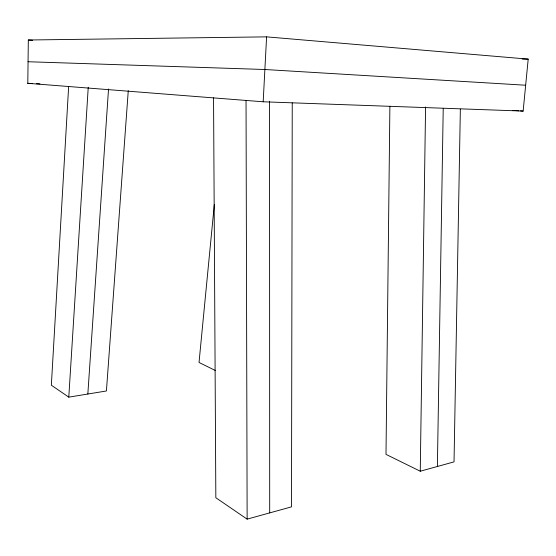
<?xml version="1.0" encoding="UTF-8"?>
<svg xmlns="http://www.w3.org/2000/svg" width="556" height="556" viewBox="0 0 556 556"><rect width="100%" height="100%" fill="white"/><g stroke="black" fill="none" stroke-linecap="round" stroke-linejoin="round"><path stroke-width="0.83" d="M292.241 102.881L291.504 506.857L247.135 519.137L215.839 497.738L213.553 97.8M389.888 106.238L385.996 454.377L420.26 471.224L454.03 461.876L460.354 109.108M27.8 83.31L28.321 40.004L266.595 36.863L528.2 59.124L523.14 111.082L263.183 101.79L27.8 83.31L32.137 83.49M420.26 471.224L425.576 106.954M437.391 466.484L443.222 108.476M263.183 101.79L266.595 36.863M68.638 86.632L51.347 385.218L68.784 397.144L106.418 390.979L128.269 90.663M68.784 397.144L88.237 87.271M87.841 394.023L108.531 88.981M214.324 204.511L199.027 362.463L215.631 370.63M522.133 59.04L528.2 59.124M28.057 61.737L264.878 69.507L525.656 85.221M36.481 83.671L39.949 83.824M512.764 110.387L518.817 110.79M520.548 110.908L523.14 111.082M28.321 40.004L32.651 40.31M246.037 100.302L247.135 519.137M269.542 101.178L269.695 512.896"/></g></svg>
